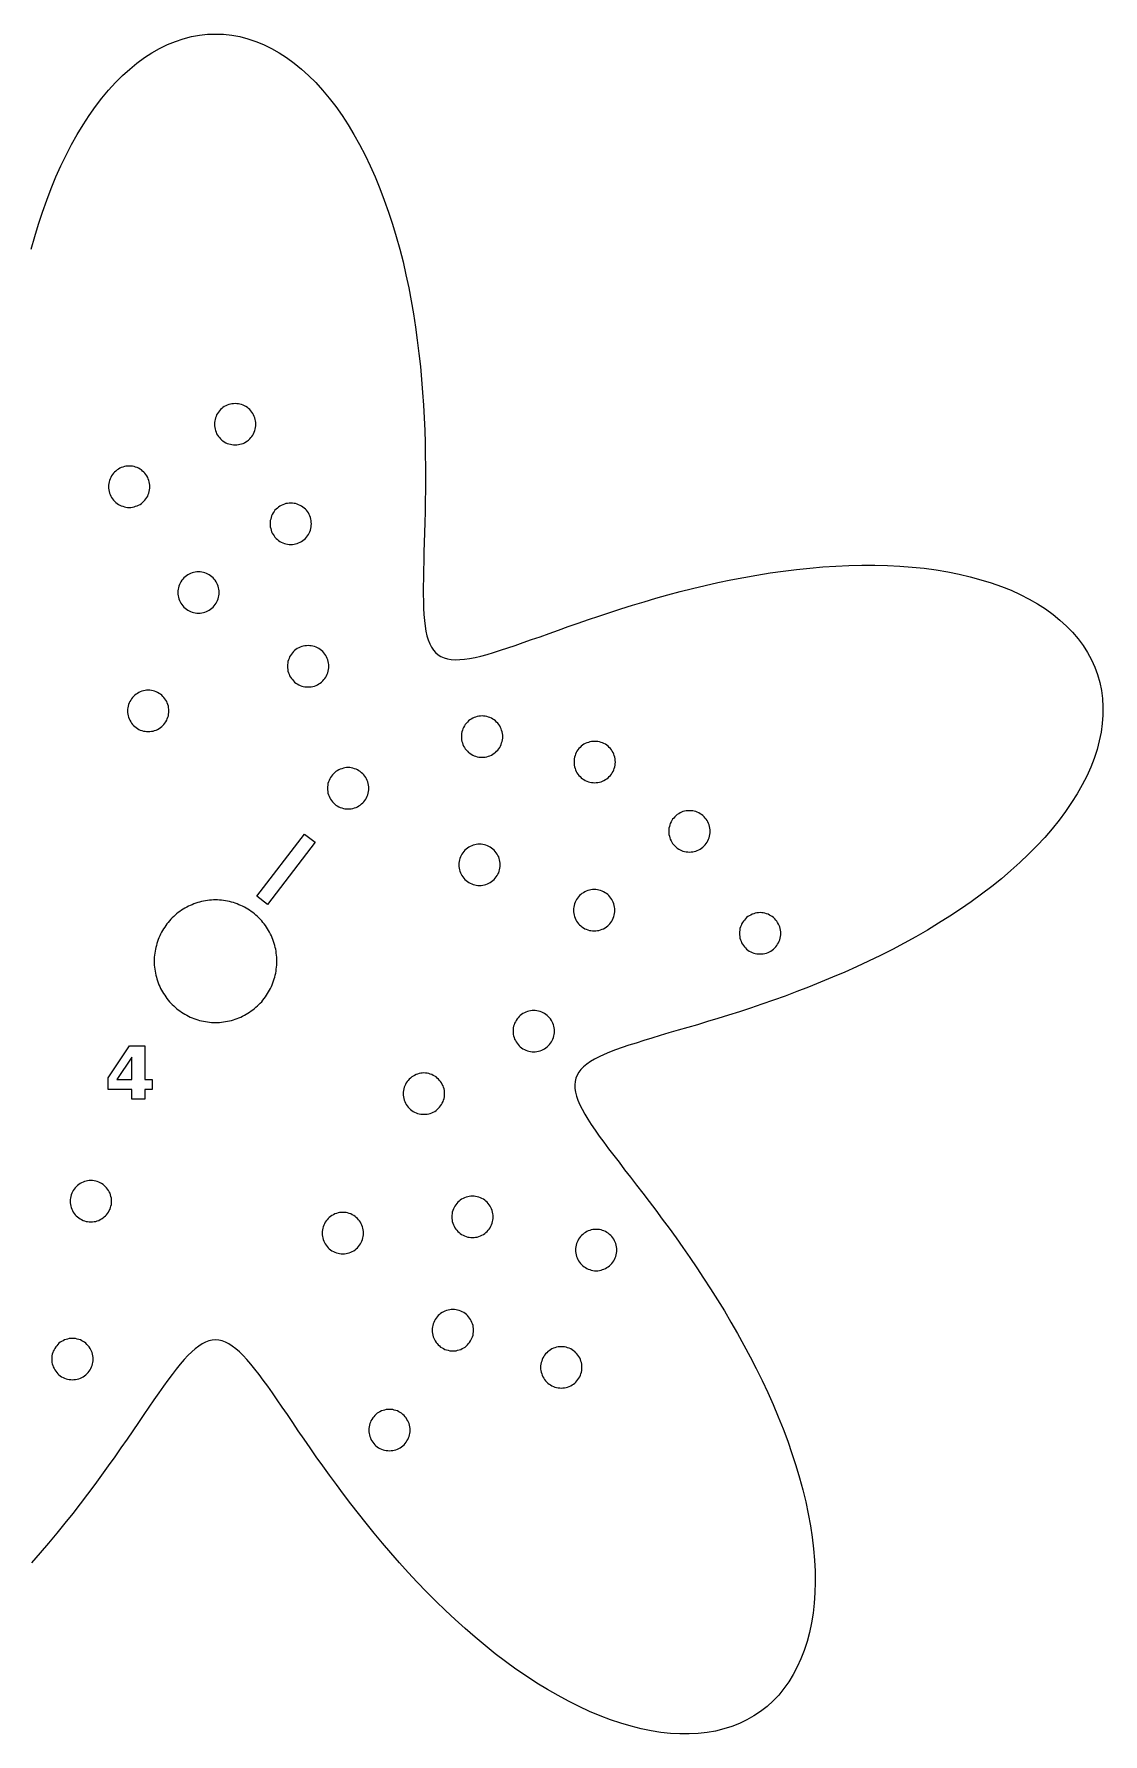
# Model space of a CAD drawing. Header units: millimetres. Extents: x 0 to 479, y 10 to 280.
# Drawn here: x 47.8 to 120.2, y 164.9 to 280 of the extents above; entities that cross this region are included whole.
import ezdxf

# ---------------------------------------------------------------- set-up
doc = ezdxf.new("R2010")
doc.units = ezdxf.units.MM
doc.layers.add('CUT', color=1, linetype='Continuous')
doc.layers.add('ENGRAVE', color=7, linetype='Continuous')

msp = doc.modelspace()

# ---------------------------------------------------------------- linework, layer by layer
at = {"layer": 'CUT'}
msp.add_lwpolyline([(47.62, 265.42), (47.86, 266.28), (48.11, 267.12), (48.38, 267.94), (48.67, 268.75), (48.97, 269.54), (49.29, 270.32), (49.62, 271.07), (49.98, 271.8), (50.34, 272.51), (50.73, 273.2), (51.12, 273.85), (51.53, 274.48), (51.96, 275.09), (52.4, 275.66), (52.85, 276.2), (53.32, 276.71), (53.79, 277.18), (54.28, 277.62), (54.77, 278.03), (55.28, 278.4), (55.79, 278.73), (56.31, 279.02), (56.84, 279.28), (57.38, 279.5), (57.91, 279.68), (58.46, 279.82), (59, 279.92), (59.55, 279.98), (60.1, 280), (60.64, 279.98), (61.19, 279.92), (61.74, 279.82), (62.28, 279.68), (62.82, 279.5), (63.35, 279.28), (63.88, 279.02), (64.4, 278.73), (64.91, 278.4), (65.42, 278.03), (65.91, 277.62), (66.4, 277.18), (66.88, 276.71), (67.34, 276.2), (67.79, 275.66), (68.23, 275.09), (68.66, 274.48), (69.07, 273.85), (69.47, 273.2), (69.85, 272.51), (70.22, 271.8), (70.57, 271.07), (70.9, 270.32), (71.22, 269.54), (71.52, 268.75), (71.81, 267.94), (72.08, 267.12), (72.33, 266.28), (72.57, 265.42), (72.79, 264.56), (72.99, 263.69), (73.18, 262.81), (73.35, 261.93), (73.5, 261.04), (73.64, 260.15), (73.76, 259.26), (73.87, 258.37), (73.97, 257.49), (74.05, 256.6), (74.12, 255.73), (74.18, 254.86), (74.22, 254), (74.26, 253.15), (74.28, 252.31), (74.3, 251.49), (74.31, 250.68), (74.31, 249.89), (74.31, 249.12), (74.3, 248.36), (74.28, 247.63), (74.27, 246.91), (74.25, 246.22), (74.23, 245.55), (74.21, 244.9), (74.19, 244.28), (74.18, 243.69), (74.17, 243.12), (74.16, 242.57), (74.16, 242.06), (74.17, 241.57), (74.18, 241.11), (74.2, 240.68), (74.24, 240.28), (74.28, 239.9), (74.34, 239.56), (74.41, 239.24), (74.5, 238.96), (74.6, 238.7), (74.71, 238.47), (74.85, 238.27), (75, 238.1), (75.17, 237.95), (75.36, 237.83), (75.58, 237.74), (75.81, 237.68), (76.06, 237.64), (76.34, 237.62), (76.64, 237.63), (76.96, 237.66), (77.3, 237.71), (77.67, 237.78), (78.07, 237.87), (78.48, 237.98), (78.92, 238.11), (79.39, 238.26), (79.88, 238.42), (80.39, 238.59), (80.93, 238.78), (81.5, 238.98), (82.08, 239.18), (82.69, 239.4), (83.32, 239.63), (83.97, 239.86), (84.65, 240.1), (85.34, 240.34), (86.06, 240.58), (86.8, 240.82), (87.55, 241.06), (88.32, 241.31), (89.11, 241.54), (89.91, 241.78), (90.73, 242.01), (91.56, 242.23), (92.4, 242.44), (93.26, 242.65), (94.12, 242.84), (95, 243.02), (95.88, 243.2), (96.76, 243.35), (97.65, 243.5), (98.54, 243.62), (99.43, 243.73), (100.33, 243.83), (101.22, 243.91), (102.11, 243.96), (102.99, 244), (103.87, 244.02), (104.73, 244.02), (105.59, 244), (106.44, 243.96), (107.27, 243.89), (108.09, 243.81), (108.9, 243.7), (109.69, 243.57), (110.46, 243.42), (111.2, 243.24), (111.93, 243.04), (112.63, 242.82), (113.31, 242.58), (113.97, 242.32), (114.59, 242.04), (115.19, 241.73), (115.76, 241.4), (116.3, 241.06), (116.81, 240.69), (117.28, 240.31), (117.73, 239.9), (118.13, 239.48), (118.51, 239.04), (118.84, 238.58), (119.14, 238.11), (119.41, 237.62), (119.63, 237.12), (119.82, 236.61), (119.97, 236.08), (120.08, 235.54), (120.16, 234.99), (120.19, 234.43), (120.19, 233.86), (120.14, 233.29), (120.06, 232.71), (119.94, 232.12), (119.79, 231.53), (119.59, 230.94), (119.36, 230.34), (119.09, 229.74), (118.78, 229.14), (118.44, 228.54), (118.07, 227.94), (117.66, 227.35), (117.22, 226.76), (116.75, 226.17), (116.25, 225.59), (115.71, 225.02), (115.15, 224.45), (114.57, 223.89), (113.95, 223.34), (113.32, 222.79), (112.66, 222.26), (111.97, 221.74), (111.27, 221.23), (110.55, 220.73), (109.81, 220.24), (109.06, 219.77), (108.3, 219.3), (107.52, 218.86), (106.73, 218.42), (105.93, 218), (105.13, 217.59), (104.32, 217.2), (103.51, 216.82), (102.7, 216.46), (102.7, 216.46), (101.88, 216.11), (101.07, 215.77), (100.26, 215.45), (99.46, 215.14), (98.66, 214.84), (97.88, 214.56), (97.1, 214.29), (96.33, 214.03), (95.58, 213.78), (94.84, 213.55), (94.12, 213.32), (93.42, 213.11), (92.73, 212.9), (92.07, 212.71), (91.42, 212.52), (90.8, 212.34), (90.21, 212.16), (89.64, 211.99), (89.09, 211.83), (88.57, 211.66), (88.08, 211.51), (87.62, 211.35), (87.19, 211.19), (86.78, 211.04), (86.41, 210.88), (86.07, 210.72), (85.76, 210.56), (85.48, 210.4), (85.24, 210.23), (85.02, 210.05), (84.84, 209.87), (84.69, 209.68), (84.58, 209.48), (84.49, 209.27), (84.44, 209.06), (84.42, 208.83), (84.43, 208.58), (84.46, 208.33), (84.53, 208.06), (84.63, 207.78), (84.76, 207.48), (84.92, 207.17), (85.1, 206.84), (85.31, 206.5), (85.54, 206.13), (85.8, 205.75), (86.08, 205.36), (86.39, 204.94), (86.71, 204.5), (87.06, 204.05), (87.42, 203.58), (87.8, 203.08), (88.19, 202.57), (88.6, 202.04), (89.02, 201.49), (89.46, 200.92), (89.9, 200.34), (90.35, 199.73), (90.81, 199.11), (91.28, 198.47), (91.74, 197.81), (92.21, 197.13), (92.68, 196.44), (93.15, 195.73), (93.62, 195.01), (94.09, 194.27), (94.55, 193.52), (95, 192.76), (95.44, 191.99), (95.88, 191.2), (96.3, 190.41), (96.71, 189.61), (97.11, 188.8), (97.49, 187.99), (97.85, 187.17), (98.2, 186.34), (98.53, 185.52), (98.84, 184.69), (99.13, 183.86), (99.4, 183.04), (99.64, 182.21), (99.86, 181.39), (100.06, 180.58), (100.23, 179.77), (100.38, 178.97), (100.5, 178.18), (100.59, 177.41), (100.66, 176.64), (100.69, 175.89), (100.7, 175.15), (100.68, 174.43), (100.63, 173.73), (100.56, 173.04), (100.45, 172.38), (100.32, 171.74), (100.15, 171.12), (99.96, 170.52), (99.74, 169.95), (99.49, 169.41), (99.22, 168.89), (98.92, 168.4), (98.59, 167.94), (98.23, 167.5), (97.85, 167.1), (97.44, 166.73), (97.01, 166.39), (96.55, 166.09), (96.08, 165.82), (95.58, 165.58), (95.06, 165.37), (94.51, 165.2), (93.95, 165.06), (93.38, 164.96), (92.78, 164.89), (92.17, 164.86), (91.54, 164.86), (90.9, 164.9), (90.25, 164.97), (89.59, 165.07), (88.91, 165.21), (88.23, 165.38), (87.54, 165.59), (86.84, 165.82), (86.14, 166.09), (85.43, 166.39), (84.72, 166.72), (84, 167.08), (83.29, 167.46), (82.57, 167.88), (81.86, 168.31), (81.15, 168.78), (80.44, 169.26), (79.74, 169.77), (79.04, 170.3), (78.35, 170.86), (77.67, 171.42), (76.99, 172.01), (76.33, 172.61), (75.67, 173.23), (75.02, 173.85), (74.39, 174.49), (73.76, 175.14), (73.15, 175.79), (72.55, 176.46), (71.97, 177.12), (71.4, 177.79), (70.84, 178.46), (70.3, 179.13), (69.77, 179.79), (69.26, 180.45), (68.76, 181.11), (68.28, 181.76), (67.81, 182.4), (67.36, 183.03), (66.92, 183.64), (66.5, 184.25), (66.09, 184.83), (65.7, 185.4), (65.32, 185.96), (64.96, 186.49), (64.61, 187), (64.27, 187.5), (63.95, 187.96), (63.63, 188.41), (63.33, 188.82), (63.04, 189.21), (62.76, 189.58), (62.48, 189.91), (62.22, 190.22), (61.96, 190.49), (61.71, 190.74), (61.47, 190.95), (61.23, 191.13), (61, 191.28), (60.77, 191.4), (60.54, 191.48), (60.32, 191.53), (60.1, 191.55), (59.87, 191.53), (59.65, 191.48), (59.42, 191.4), (59.19, 191.28), (58.96, 191.13), (58.72, 190.95), (58.48, 190.74), (58.23, 190.49), (57.97, 190.22), (57.71, 189.91), (57.44, 189.58), (57.15, 189.21), (56.86, 188.82), (56.56, 188.41), (56.25, 187.96), (55.92, 187.5), (55.58, 187), (55.23, 186.49), (54.87, 185.96), (54.49, 185.4), (54.1, 184.83), (53.69, 184.25), (53.27, 183.64), (52.83, 183.03), (52.38, 182.4), (51.91, 181.76), (51.43, 181.11), (50.93, 180.45), (50.42, 179.79), (49.89, 179.13), (49.35, 178.46), (48.79, 177.79), (48.22, 177.12), (47.64, 176.46)], dxfattribs=at)
for points in [[(62.72, 253.03), (62.75, 253.14), (62.78, 253.24), (62.8, 253.35), (62.82, 253.46), (62.82, 253.57), (62.82, 253.68), (62.8, 253.79), (62.78, 253.9), (62.75, 254), (62.72, 254.1), (62.67, 254.2), (62.62, 254.3), (62.55, 254.39), (62.49, 254.48), (62.41, 254.56), (62.33, 254.63), (62.25, 254.7), (62.15, 254.76), (62.06, 254.82), (61.96, 254.86), (61.85, 254.9), (61.75, 254.93), (61.64, 254.95), (61.53, 254.96), (61.42, 254.97), (61.31, 254.96), (61.2, 254.95), (61.1, 254.93), (60.99, 254.9), (60.89, 254.86), (60.79, 254.82), (60.69, 254.76), (60.6, 254.7), (60.51, 254.63), (60.43, 254.56), (60.36, 254.48), (60.29, 254.39), (60.23, 254.3), (60.17, 254.2), (60.13, 254.1), (60.09, 254), (60.06, 253.9), (60.04, 253.79), (60.03, 253.68), (60.02, 253.57), (60.03, 253.46), (60.04, 253.35), (60.06, 253.24), (60.09, 253.14), (60.13, 253.03), (60.17, 252.93), (60.23, 252.84), (60.29, 252.75), (60.36, 252.66), (60.43, 252.58), (60.51, 252.5), (60.6, 252.44), (60.69, 252.37), (60.79, 252.32), (60.89, 252.27), (60.99, 252.24), (61.1, 252.21), (61.2, 252.19), (61.31, 252.17), (61.42, 252.17), (61.53, 252.17), (61.64, 252.19), (61.75, 252.21), (61.85, 252.24), (61.96, 252.27), (62.06, 252.32), (62.15, 252.37), (62.25, 252.44), (62.33, 252.5), (62.41, 252.58), (62.49, 252.66), (62.55, 252.75), (62.62, 252.84), (62.67, 252.93), (62.72, 253.03)], [(55.54, 248.8), (55.58, 248.91), (55.61, 249.01), (55.63, 249.12), (55.65, 249.23), (55.65, 249.34), (55.65, 249.45), (55.63, 249.56), (55.61, 249.67), (55.58, 249.77), (55.54, 249.87), (55.5, 249.97), (55.44, 250.07), (55.38, 250.16), (55.31, 250.25), (55.24, 250.33), (55.16, 250.4), (55.07, 250.47), (54.98, 250.53), (54.88, 250.59), (54.79, 250.63), (54.68, 250.67), (54.58, 250.7), (54.47, 250.72), (54.36, 250.73), (54.25, 250.74), (54.14, 250.73), (54.03, 250.72), (53.92, 250.7), (53.82, 250.67), (53.71, 250.63), (53.61, 250.59), (53.52, 250.53), (53.43, 250.47), (53.34, 250.4), (53.26, 250.33), (53.18, 250.25), (53.12, 250.16), (53.06, 250.07), (53, 249.97), (52.96, 249.87), (52.92, 249.77), (52.89, 249.67), (52.87, 249.56), (52.85, 249.45), (52.85, 249.34), (52.85, 249.23), (52.87, 249.12), (52.89, 249.01), (52.92, 248.91), (52.96, 248.8), (53, 248.7), (53.06, 248.61), (53.12, 248.52), (53.18, 248.43), (53.26, 248.35), (53.34, 248.27), (53.43, 248.21), (53.52, 248.14), (53.61, 248.09), (53.71, 248.04), (53.82, 248.01), (53.92, 247.98), (54.03, 247.96), (54.14, 247.94), (54.25, 247.94), (54.36, 247.94), (54.47, 247.96), (54.58, 247.98), (54.68, 248.01), (54.79, 248.04), (54.88, 248.09), (54.98, 248.14), (55.07, 248.21), (55.16, 248.27), (55.24, 248.35), (55.31, 248.43), (55.38, 248.52), (55.44, 248.61), (55.5, 248.7), (55.54, 248.8)], [(66.48, 246.29), (66.52, 246.39), (66.55, 246.5), (66.57, 246.61), (66.58, 246.72), (66.59, 246.83), (66.58, 246.94), (66.57, 247.05), (66.55, 247.15), (66.52, 247.26), (66.48, 247.36), (66.44, 247.46), (66.38, 247.56), (66.32, 247.65), (66.25, 247.74), (66.18, 247.82), (66.1, 247.89), (66.01, 247.96), (65.92, 248.02), (65.82, 248.07), (65.72, 248.12), (65.62, 248.16), (65.51, 248.19), (65.41, 248.21), (65.3, 248.22), (65.19, 248.23), (65.08, 248.22), (64.97, 248.21), (64.86, 248.19), (64.76, 248.16), (64.65, 248.12), (64.55, 248.07), (64.46, 248.02), (64.36, 247.96), (64.28, 247.89), (64.2, 247.82), (64.12, 247.74), (64.06, 247.65), (63.99, 247.56), (63.94, 247.46), (63.89, 247.36), (63.86, 247.26), (63.83, 247.15), (63.8, 247.05), (63.79, 246.94), (63.79, 246.83), (63.79, 246.72), (63.8, 246.61), (63.83, 246.5), (63.86, 246.39), (63.89, 246.29), (63.94, 246.19), (63.99, 246.1), (64.06, 246), (64.12, 245.92), (64.2, 245.84), (64.28, 245.76), (64.36, 245.69), (64.46, 245.63), (64.55, 245.58), (64.65, 245.53), (64.76, 245.5), (64.86, 245.47), (64.97, 245.44), (65.08, 245.43), (65.19, 245.43), (65.3, 245.43), (65.41, 245.44), (65.51, 245.47), (65.62, 245.5), (65.72, 245.53), (65.82, 245.58), (65.92, 245.63), (66.01, 245.69), (66.1, 245.76), (66.18, 245.84), (66.25, 245.92), (66.32, 246), (66.38, 246.1), (66.44, 246.19), (66.48, 246.29)], [(60.23, 241.64), (60.27, 241.74), (60.3, 241.85), (60.32, 241.95), (60.34, 242.06), (60.34, 242.17), (60.34, 242.28), (60.32, 242.39), (60.3, 242.5), (60.27, 242.61), (60.23, 242.71), (60.19, 242.81), (60.13, 242.9), (60.07, 243), (60.01, 243.08), (59.93, 243.16), (59.85, 243.24), (59.76, 243.31), (59.67, 243.37), (59.58, 243.42), (59.48, 243.47), (59.37, 243.5), (59.27, 243.53), (59.16, 243.56), (59.05, 243.57), (58.94, 243.57), (58.83, 243.57), (58.72, 243.56), (58.61, 243.53), (58.51, 243.5), (58.41, 243.47), (58.31, 243.42), (58.21, 243.37), (58.12, 243.31), (58.03, 243.24), (57.95, 243.16), (57.88, 243.08), (57.81, 243), (57.75, 242.9), (57.69, 242.81), (57.65, 242.71), (57.61, 242.61), (57.58, 242.5), (57.56, 242.39), (57.55, 242.28), (57.54, 242.17), (57.55, 242.06), (57.56, 241.95), (57.58, 241.85), (57.61, 241.74), (57.65, 241.64), (57.69, 241.54), (57.75, 241.44), (57.81, 241.35), (57.88, 241.26), (57.95, 241.18), (58.03, 241.11), (58.12, 241.04), (58.21, 240.98), (58.31, 240.93), (58.41, 240.88), (58.51, 240.84), (58.61, 240.81), (58.72, 240.79), (58.83, 240.78), (58.94, 240.77), (59.05, 240.78), (59.16, 240.79), (59.27, 240.81), (59.37, 240.84), (59.48, 240.88), (59.58, 240.93), (59.67, 240.98), (59.76, 241.04), (59.85, 241.11), (59.93, 241.18), (60.01, 241.26), (60.07, 241.35), (60.13, 241.44), (60.19, 241.54), (60.23, 241.64)], [(67.69, 236.74), (67.72, 236.85), (67.74, 236.96), (67.76, 237.07), (67.76, 237.18), (67.76, 237.29), (67.74, 237.39), (67.72, 237.5), (67.69, 237.61), (67.65, 237.71), (67.61, 237.81), (67.56, 237.91), (67.49, 238), (67.43, 238.08), (67.35, 238.17), (67.27, 238.24), (67.18, 238.31), (67.09, 238.37), (67, 238.42), (66.9, 238.47), (66.79, 238.51), (66.69, 238.54), (66.58, 238.56), (66.47, 238.57), (66.36, 238.58), (66.25, 238.57), (66.14, 238.56), (66.03, 238.54), (65.93, 238.51), (65.83, 238.47), (65.73, 238.42), (65.63, 238.37), (65.54, 238.31), (65.45, 238.24), (65.37, 238.17), (65.3, 238.08), (65.23, 238), (65.17, 237.91), (65.11, 237.81), (65.07, 237.71), (65.03, 237.61), (65, 237.5), (64.98, 237.39), (64.97, 237.29), (64.96, 237.18), (64.97, 237.07), (64.98, 236.96), (65, 236.85), (65.03, 236.74), (65.07, 236.64), (65.11, 236.54), (65.17, 236.44), (65.23, 236.35), (65.3, 236.27), (65.37, 236.19), (65.45, 236.11), (65.54, 236.04), (65.63, 235.98), (65.73, 235.93), (65.83, 235.88), (65.93, 235.84), (66.03, 235.81), (66.14, 235.79), (66.25, 235.78), (66.36, 235.78), (66.47, 235.78), (66.58, 235.79), (66.69, 235.81), (66.79, 235.84), (66.9, 235.88), (67, 235.93), (67.09, 235.98), (67.18, 236.04), (67.27, 236.11), (67.35, 236.19), (67.43, 236.27), (67.49, 236.35), (67.56, 236.44), (67.61, 236.54), (67.65, 236.64), (67.69, 236.74)], [(56.87, 233.72), (56.9, 233.82), (56.92, 233.93), (56.93, 234.04), (56.94, 234.15), (56.93, 234.26), (56.92, 234.37), (56.9, 234.48), (56.87, 234.58), (56.83, 234.69), (56.79, 234.79), (56.73, 234.88), (56.67, 234.97), (56.6, 235.06), (56.53, 235.14), (56.45, 235.22), (56.36, 235.28), (56.27, 235.34), (56.17, 235.4), (56.07, 235.44), (55.97, 235.48), (55.87, 235.51), (55.76, 235.53), (55.65, 235.55), (55.54, 235.55), (55.43, 235.55), (55.32, 235.53), (55.21, 235.51), (55.11, 235.48), (55, 235.44), (54.9, 235.4), (54.81, 235.34), (54.72, 235.28), (54.63, 235.22), (54.55, 235.14), (54.47, 235.06), (54.41, 234.97), (54.35, 234.88), (54.29, 234.79), (54.25, 234.69), (54.21, 234.58), (54.18, 234.48), (54.16, 234.37), (54.14, 234.26), (54.14, 234.15), (54.14, 234.04), (54.16, 233.93), (54.18, 233.82), (54.21, 233.72), (54.25, 233.62), (54.29, 233.52), (54.35, 233.42), (54.41, 233.33), (54.47, 233.24), (54.55, 233.16), (54.63, 233.09), (54.72, 233.02), (54.81, 232.96), (54.9, 232.9), (55, 232.86), (55.11, 232.82), (55.21, 232.79), (55.32, 232.77), (55.43, 232.76), (55.54, 232.75), (55.65, 232.76), (55.76, 232.77), (55.87, 232.79), (55.97, 232.82), (56.07, 232.86), (56.17, 232.9), (56.27, 232.96), (56.36, 233.02), (56.45, 233.09), (56.53, 233.16), (56.6, 233.24), (56.67, 233.33), (56.73, 233.42), (56.79, 233.52), (56.83, 233.62), (56.87, 233.72)], [(79.47, 231.98), (79.5, 232.08), (79.52, 232.19), (79.54, 232.3), (79.54, 232.41), (79.54, 232.52), (79.52, 232.63), (79.5, 232.74), (79.47, 232.84), (79.44, 232.94), (79.39, 233.04), (79.34, 233.14), (79.27, 233.23), (79.21, 233.32), (79.13, 233.4), (79.05, 233.47), (78.96, 233.54), (78.87, 233.6), (78.78, 233.66), (78.68, 233.7), (78.57, 233.74), (78.47, 233.77), (78.36, 233.79), (78.25, 233.8), (78.14, 233.81), (78.03, 233.8), (77.92, 233.79), (77.81, 233.77), (77.71, 233.74), (77.61, 233.7), (77.51, 233.66), (77.41, 233.6), (77.32, 233.54), (77.23, 233.47), (77.15, 233.4), (77.08, 233.32), (77.01, 233.23), (76.95, 233.14), (76.89, 233.04), (76.85, 232.94), (76.81, 232.84), (76.78, 232.74), (76.76, 232.63), (76.75, 232.52), (76.74, 232.41), (76.75, 232.3), (76.76, 232.19), (76.78, 232.08), (76.81, 231.98), (76.85, 231.87), (76.89, 231.77), (76.95, 231.68), (77.01, 231.59), (77.08, 231.5), (77.15, 231.42), (77.23, 231.34), (77.32, 231.28), (77.41, 231.22), (77.51, 231.16), (77.61, 231.12), (77.71, 231.08), (77.81, 231.05), (77.92, 231.03), (78.03, 231.01), (78.14, 231.01), (78.25, 231.01), (78.36, 231.03), (78.47, 231.05), (78.57, 231.08), (78.68, 231.12), (78.78, 231.16), (78.87, 231.22), (78.96, 231.28), (79.05, 231.34), (79.13, 231.42), (79.21, 231.5), (79.27, 231.59), (79.34, 231.68), (79.39, 231.77), (79.44, 231.87), (79.47, 231.98)], [(87.1, 230.26), (87.13, 230.37), (87.15, 230.47), (87.16, 230.58), (87.17, 230.69), (87.16, 230.8), (87.15, 230.91), (87.13, 231.02), (87.1, 231.13), (87.06, 231.23), (87.02, 231.33), (86.96, 231.42), (86.9, 231.52), (86.83, 231.6), (86.76, 231.68), (86.68, 231.76), (86.59, 231.83), (86.5, 231.89), (86.4, 231.94), (86.3, 231.99), (86.2, 232.02), (86.1, 232.05), (85.99, 232.08), (85.88, 232.09), (85.77, 232.09), (85.66, 232.09), (85.55, 232.08), (85.44, 232.05), (85.34, 232.02), (85.23, 231.99), (85.13, 231.94), (85.04, 231.89), (84.95, 231.83), (84.86, 231.76), (84.78, 231.68), (84.7, 231.6), (84.64, 231.52), (84.57, 231.42), (84.52, 231.33), (84.47, 231.23), (84.44, 231.13), (84.41, 231.02), (84.39, 230.91), (84.37, 230.8), (84.37, 230.69), (84.37, 230.58), (84.39, 230.47), (84.41, 230.37), (84.44, 230.26), (84.47, 230.16), (84.52, 230.06), (84.57, 229.96), (84.64, 229.87), (84.7, 229.78), (84.78, 229.7), (84.86, 229.63), (84.95, 229.56), (85.04, 229.5), (85.13, 229.45), (85.23, 229.4), (85.34, 229.36), (85.44, 229.33), (85.55, 229.31), (85.66, 229.3), (85.77, 229.29), (85.88, 229.3), (85.99, 229.31), (86.1, 229.33), (86.2, 229.36), (86.3, 229.4), (86.4, 229.45), (86.5, 229.5), (86.59, 229.56), (86.68, 229.63), (86.76, 229.7), (86.83, 229.78), (86.9, 229.87), (86.96, 229.96), (87.02, 230.06), (87.06, 230.16), (87.1, 230.26)], [(70.4, 228.48), (70.43, 228.58), (70.46, 228.69), (70.47, 228.8), (70.47, 228.91), (70.47, 229.02), (70.46, 229.13), (70.43, 229.24), (70.4, 229.34), (70.37, 229.45), (70.32, 229.55), (70.27, 229.64), (70.21, 229.73), (70.14, 229.82), (70.06, 229.9), (69.98, 229.97), (69.9, 230.04), (69.8, 230.1), (69.71, 230.16), (69.61, 230.2), (69.51, 230.24), (69.4, 230.27), (69.29, 230.29), (69.18, 230.31), (69.07, 230.31), (68.96, 230.31), (68.85, 230.29), (68.75, 230.27), (68.64, 230.24), (68.54, 230.2), (68.44, 230.16), (68.34, 230.1), (68.25, 230.04), (68.16, 229.97), (68.08, 229.9), (68.01, 229.82), (67.94, 229.73), (67.88, 229.64), (67.83, 229.55), (67.78, 229.45), (67.74, 229.34), (67.71, 229.24), (67.69, 229.13), (67.68, 229.02), (67.67, 228.91), (67.68, 228.8), (67.69, 228.69), (67.71, 228.58), (67.74, 228.48), (67.78, 228.37), (67.83, 228.27), (67.88, 228.18), (67.94, 228.09), (68.01, 228), (68.08, 227.92), (68.16, 227.85), (68.25, 227.78), (68.34, 227.72), (68.44, 227.66), (68.54, 227.62), (68.64, 227.58), (68.75, 227.55), (68.85, 227.53), (68.96, 227.51), (69.07, 227.51), (69.18, 227.51), (69.29, 227.53), (69.4, 227.55), (69.51, 227.58), (69.61, 227.62), (69.71, 227.66), (69.8, 227.72), (69.9, 227.78), (69.98, 227.85), (70.06, 227.92), (70.14, 228), (70.21, 228.09), (70.27, 228.18), (70.32, 228.27), (70.37, 228.37), (70.4, 228.48)], [(93.52, 225.56), (93.55, 225.67), (93.57, 225.78), (93.58, 225.89), (93.59, 225.99), (93.58, 226.1), (93.57, 226.21), (93.55, 226.32), (93.52, 226.43), (93.48, 226.53), (93.43, 226.63), (93.38, 226.73), (93.32, 226.82), (93.25, 226.9), (93.18, 226.98), (93.1, 227.06), (93.01, 227.13), (92.92, 227.19), (92.82, 227.24), (92.72, 227.29), (92.62, 227.33), (92.51, 227.36), (92.41, 227.38), (92.3, 227.39), (92.19, 227.39), (92.08, 227.39), (91.97, 227.38), (91.86, 227.36), (91.75, 227.33), (91.65, 227.29), (91.55, 227.24), (91.46, 227.19), (91.36, 227.13), (91.28, 227.06), (91.2, 226.98), (91.12, 226.9), (91.05, 226.82), (90.99, 226.73), (90.94, 226.63), (90.89, 226.53), (90.86, 226.43), (90.83, 226.32), (90.8, 226.21), (90.79, 226.1), (90.79, 225.99), (90.79, 225.89), (90.8, 225.78), (90.83, 225.67), (90.86, 225.56), (90.89, 225.46), (90.94, 225.36), (90.99, 225.26), (91.05, 225.17), (91.12, 225.09), (91.2, 225.01), (91.28, 224.93), (91.36, 224.86), (91.46, 224.8), (91.55, 224.75), (91.65, 224.7), (91.75, 224.66), (91.86, 224.63), (91.97, 224.61), (92.08, 224.6), (92.19, 224.59), (92.3, 224.6), (92.41, 224.61), (92.51, 224.63), (92.62, 224.66), (92.72, 224.7), (92.82, 224.75), (92.92, 224.8), (93.01, 224.86), (93.1, 224.93), (93.18, 225.01), (93.25, 225.09), (93.32, 225.17), (93.38, 225.26), (93.43, 225.36), (93.48, 225.46), (93.52, 225.56)], [(79.3, 223.3), (79.33, 223.4), (79.35, 223.51), (79.37, 223.62), (79.37, 223.73), (79.37, 223.84), (79.35, 223.95), (79.33, 224.06), (79.3, 224.16), (79.27, 224.26), (79.22, 224.36), (79.17, 224.46), (79.1, 224.55), (79.04, 224.64), (78.96, 224.72), (78.88, 224.79), (78.79, 224.86), (78.7, 224.92), (78.61, 224.98), (78.51, 225.02), (78.4, 225.06), (78.3, 225.09), (78.19, 225.11), (78.08, 225.12), (77.97, 225.13), (77.86, 225.12), (77.75, 225.11), (77.65, 225.09), (77.54, 225.06), (77.44, 225.02), (77.34, 224.98), (77.24, 224.92), (77.15, 224.86), (77.06, 224.79), (76.98, 224.72), (76.91, 224.64), (76.84, 224.55), (76.78, 224.46), (76.72, 224.36), (76.68, 224.26), (76.64, 224.16), (76.61, 224.06), (76.59, 223.95), (76.58, 223.84), (76.57, 223.73), (76.58, 223.62), (76.59, 223.51), (76.61, 223.4), (76.64, 223.3), (76.68, 223.19), (76.72, 223.09), (76.78, 223), (76.84, 222.91), (76.91, 222.82), (76.98, 222.74), (77.06, 222.66), (77.15, 222.6), (77.24, 222.53), (77.34, 222.48), (77.44, 222.43), (77.54, 222.4), (77.65, 222.37), (77.75, 222.35), (77.86, 222.33), (77.97, 222.33), (78.08, 222.33), (78.19, 222.35), (78.3, 222.37), (78.4, 222.4), (78.51, 222.43), (78.61, 222.48), (78.7, 222.53), (78.79, 222.6), (78.88, 222.66), (78.96, 222.74), (79.04, 222.82), (79.1, 222.91), (79.17, 223), (79.22, 223.09), (79.27, 223.19), (79.3, 223.3)], [(64.24, 217.47), (64.23, 217.61), (64.21, 217.74), (64.19, 217.88), (64.17, 218.01), (64.14, 218.14), (64.1, 218.27), (64.07, 218.4), (64.03, 218.53), (63.98, 218.66), (63.93, 218.79), (63.88, 218.91), (63.82, 219.04), (63.76, 219.16), (63.69, 219.28), (63.62, 219.39), (63.55, 219.51), (63.47, 219.62), (63.39, 219.73), (63.3, 219.83), (63.22, 219.94), (63.12, 220.04), (63.03, 220.13), (62.93, 220.23), (62.83, 220.32), (62.73, 220.41), (62.62, 220.49), (62.51, 220.57), (62.4, 220.65), (62.29, 220.72), (62.17, 220.79), (62.05, 220.86), (61.93, 220.92), (61.81, 220.98), (61.68, 221.03), (61.56, 221.08), (61.43, 221.13), (61.3, 221.17), (61.17, 221.21), (61.04, 221.24), (60.91, 221.27), (60.77, 221.29), (60.64, 221.31), (60.5, 221.33), (60.37, 221.34), (60.23, 221.35), (60.1, 221.35), (59.96, 221.35), (59.82, 221.34), (59.69, 221.33), (59.55, 221.31), (59.42, 221.29), (59.29, 221.27), (59.15, 221.24), (59.02, 221.21), (58.89, 221.17), (58.76, 221.13), (58.63, 221.08), (58.51, 221.03), (58.38, 220.98), (58.26, 220.92), (58.14, 220.86), (58.02, 220.79), (57.9, 220.72), (57.79, 220.65), (57.68, 220.57), (57.57, 220.49), (57.46, 220.41), (57.36, 220.32), (57.26, 220.23), (57.16, 220.13), (57.07, 220.04), (56.98, 219.94), (56.89, 219.83), (56.8, 219.73), (56.72, 219.62), (56.65, 219.51), (56.57, 219.39), (56.5, 219.28), (56.44, 219.16), (56.37, 219.04), (56.32, 218.91), (56.26, 218.79), (56.21, 218.66), (56.17, 218.53), (56.12, 218.4), (56.09, 218.27), (56.05, 218.14), (56.03, 218.01), (56, 217.88), (55.98, 217.74), (55.97, 217.61), (55.95, 217.47), (55.95, 217.34), (55.95, 217.2), (55.95, 217.06), (55.95, 216.93), (55.97, 216.79), (55.98, 216.66), (56, 216.52), (56.03, 216.39), (56.05, 216.26), (56.09, 216.13), (56.12, 216), (56.17, 215.87), (56.21, 215.74), (56.26, 215.61), (56.32, 215.49), (56.37, 215.36), (56.44, 215.24), (56.5, 215.13), (56.57, 215.01), (56.65, 214.89), (56.72, 214.78), (56.8, 214.67), (56.89, 214.57), (56.98, 214.46), (57.07, 214.36), (57.16, 214.27), (57.26, 214.17), (57.36, 214.08), (57.46, 213.99), (57.57, 213.91), (57.68, 213.83), (57.79, 213.75), (57.9, 213.68), (58.02, 213.61), (58.14, 213.54), (58.26, 213.48), (58.38, 213.42), (58.51, 213.37), (58.63, 213.32), (58.76, 213.27), (58.89, 213.23), (59.02, 213.19), (59.15, 213.16), (59.29, 213.13), (59.42, 213.11), (59.55, 213.09), (59.69, 213.07), (59.82, 213.06), (59.96, 213.05), (60.1, 213.05), (60.23, 213.05), (60.37, 213.06), (60.5, 213.07), (60.64, 213.09), (60.77, 213.11), (60.91, 213.13), (61.04, 213.16), (61.17, 213.19), (61.3, 213.23), (61.43, 213.27), (61.56, 213.32), (61.68, 213.37), (61.81, 213.42), (61.93, 213.48), (62.05, 213.54), (62.17, 213.61), (62.29, 213.68), (62.4, 213.75), (62.51, 213.83), (62.62, 213.91), (62.73, 213.99), (62.83, 214.08), (62.93, 214.17), (63.03, 214.27), (63.12, 214.36), (63.22, 214.46), (63.3, 214.57), (63.39, 214.67), (63.47, 214.78), (63.55, 214.89), (63.62, 215.01), (63.69, 215.13), (63.76, 215.24), (63.82, 215.36), (63.88, 215.49), (63.93, 215.61), (63.98, 215.74), (64.03, 215.87), (64.07, 216), (64.1, 216.13), (64.14, 216.26), (64.17, 216.39), (64.19, 216.52), (64.21, 216.66), (64.23, 216.79), (64.24, 216.93), (64.24, 217.06), (64.25, 217.2), (64.24, 217.34), (64.24, 217.47)], [(87.07, 220.22), (87.1, 220.32), (87.12, 220.43), (87.13, 220.54), (87.14, 220.65), (87.13, 220.76), (87.12, 220.87), (87.1, 220.98), (87.07, 221.08), (87.03, 221.19), (86.98, 221.29), (86.93, 221.38), (86.87, 221.47), (86.8, 221.56), (86.73, 221.64), (86.65, 221.71), (86.56, 221.78), (86.47, 221.84), (86.37, 221.9), (86.27, 221.94), (86.17, 221.98), (86.06, 222.01), (85.96, 222.03), (85.85, 222.05), (85.74, 222.05), (85.63, 222.05), (85.52, 222.03), (85.41, 222.01), (85.3, 221.98), (85.2, 221.94), (85.1, 221.9), (85.01, 221.84), (84.91, 221.78), (84.83, 221.71), (84.75, 221.64), (84.67, 221.56), (84.6, 221.47), (84.54, 221.38), (84.49, 221.29), (84.44, 221.19), (84.41, 221.08), (84.38, 220.98), (84.35, 220.87), (84.34, 220.76), (84.34, 220.65), (84.34, 220.54), (84.35, 220.43), (84.38, 220.32), (84.41, 220.22), (84.44, 220.11), (84.49, 220.01), (84.54, 219.92), (84.6, 219.83), (84.67, 219.74), (84.75, 219.66), (84.83, 219.59), (84.91, 219.52), (85.01, 219.46), (85.1, 219.4), (85.2, 219.36), (85.3, 219.32), (85.41, 219.29), (85.52, 219.27), (85.63, 219.25), (85.74, 219.25), (85.85, 219.25), (85.96, 219.27), (86.06, 219.29), (86.17, 219.32), (86.27, 219.36), (86.37, 219.4), (86.47, 219.46), (86.56, 219.52), (86.65, 219.59), (86.73, 219.66), (86.8, 219.74), (86.87, 219.83), (86.93, 219.92), (86.98, 220.01), (87.03, 220.11), (87.07, 220.22)], [(98.26, 218.55), (98.3, 218.65), (98.33, 218.76), (98.35, 218.87), (98.37, 218.98), (98.37, 219.09), (98.37, 219.2), (98.35, 219.3), (98.33, 219.41), (98.3, 219.52), (98.26, 219.62), (98.22, 219.72), (98.16, 219.82), (98.1, 219.91), (98.04, 219.99), (97.96, 220.08), (97.88, 220.15), (97.79, 220.22), (97.7, 220.28), (97.61, 220.33), (97.51, 220.38), (97.4, 220.42), (97.3, 220.45), (97.19, 220.47), (97.08, 220.48), (96.97, 220.49), (96.86, 220.48), (96.75, 220.47), (96.64, 220.45), (96.54, 220.42), (96.44, 220.38), (96.34, 220.33), (96.24, 220.28), (96.15, 220.22), (96.06, 220.15), (95.98, 220.08), (95.91, 219.99), (95.84, 219.91), (95.78, 219.82), (95.72, 219.72), (95.68, 219.62), (95.64, 219.52), (95.61, 219.41), (95.59, 219.3), (95.58, 219.2), (95.57, 219.09), (95.58, 218.98), (95.59, 218.87), (95.61, 218.76), (95.64, 218.65), (95.68, 218.55), (95.72, 218.45), (95.78, 218.35), (95.84, 218.26), (95.91, 218.18), (95.98, 218.1), (96.06, 218.02), (96.15, 217.95), (96.24, 217.89), (96.34, 217.84), (96.44, 217.79), (96.54, 217.75), (96.64, 217.72), (96.75, 217.7), (96.86, 217.69), (96.97, 217.69), (97.08, 217.69), (97.19, 217.7), (97.3, 217.72), (97.4, 217.75), (97.51, 217.79), (97.61, 217.84), (97.7, 217.89), (97.79, 217.95), (97.88, 218.02), (97.96, 218.1), (98.04, 218.18), (98.1, 218.26), (98.16, 218.35), (98.22, 218.45), (98.26, 218.55)], [(82.94, 211.93), (82.97, 212.03), (83, 212.14), (83.03, 212.24), (83.04, 212.35), (83.04, 212.46), (83.04, 212.57), (83.03, 212.68), (83, 212.79), (82.97, 212.9), (82.94, 213), (82.89, 213.1), (82.84, 213.19), (82.78, 213.29), (82.71, 213.37), (82.63, 213.45), (82.55, 213.53), (82.47, 213.6), (82.37, 213.66), (82.28, 213.71), (82.18, 213.76), (82.08, 213.79), (81.97, 213.82), (81.86, 213.85), (81.75, 213.86), (81.64, 213.86), (81.53, 213.86), (81.42, 213.85), (81.32, 213.82), (81.21, 213.79), (81.11, 213.76), (81.01, 213.71), (80.91, 213.66), (80.82, 213.6), (80.73, 213.53), (80.65, 213.45), (80.58, 213.37), (80.51, 213.29), (80.45, 213.19), (80.4, 213.1), (80.35, 213), (80.31, 212.9), (80.28, 212.79), (80.26, 212.68), (80.25, 212.57), (80.24, 212.46), (80.25, 212.35), (80.26, 212.24), (80.28, 212.14), (80.31, 212.03), (80.35, 211.93), (80.4, 211.83), (80.45, 211.73), (80.51, 211.64), (80.58, 211.55), (80.65, 211.47), (80.73, 211.4), (80.82, 211.33), (80.91, 211.27), (81.01, 211.22), (81.11, 211.17), (81.21, 211.13), (81.32, 211.1), (81.42, 211.08), (81.53, 211.07), (81.64, 211.06), (81.75, 211.07), (81.86, 211.08), (81.97, 211.1), (82.08, 211.13), (82.18, 211.17), (82.28, 211.22), (82.37, 211.27), (82.47, 211.33), (82.55, 211.4), (82.63, 211.47), (82.71, 211.55), (82.78, 211.64), (82.84, 211.73), (82.89, 211.83), (82.94, 211.93)], [(75.54, 207.79), (75.57, 207.9), (75.59, 208.01), (75.6, 208.12), (75.6, 208.23), (75.6, 208.34), (75.59, 208.44), (75.57, 208.55), (75.54, 208.66), (75.5, 208.76), (75.45, 208.86), (75.4, 208.96), (75.34, 209.05), (75.27, 209.13), (75.19, 209.22), (75.11, 209.29), (75.03, 209.36), (74.94, 209.42), (74.84, 209.47), (74.74, 209.52), (74.64, 209.56), (74.53, 209.59), (74.42, 209.61), (74.31, 209.62), (74.2, 209.63), (74.09, 209.62), (73.99, 209.61), (73.88, 209.59), (73.77, 209.56), (73.67, 209.52), (73.57, 209.47), (73.47, 209.42), (73.38, 209.36), (73.29, 209.29), (73.21, 209.22), (73.14, 209.13), (73.07, 209.05), (73.01, 208.96), (72.96, 208.86), (72.91, 208.76), (72.87, 208.66), (72.84, 208.55), (72.82, 208.44), (72.81, 208.34), (72.8, 208.23), (72.81, 208.12), (72.82, 208.01), (72.84, 207.9), (72.87, 207.79), (72.91, 207.69), (72.96, 207.59), (73.01, 207.49), (73.07, 207.4), (73.14, 207.32), (73.21, 207.24), (73.29, 207.16), (73.38, 207.09), (73.47, 207.03), (73.57, 206.98), (73.67, 206.93), (73.77, 206.89), (73.88, 206.86), (73.99, 206.84), (74.09, 206.83), (74.2, 206.83), (74.31, 206.83), (74.42, 206.84), (74.53, 206.86), (74.64, 206.89), (74.74, 206.93), (74.84, 206.98), (74.94, 207.03), (75.03, 207.09), (75.11, 207.16), (75.19, 207.24), (75.27, 207.32), (75.34, 207.4), (75.4, 207.49), (75.45, 207.59), (75.5, 207.69), (75.54, 207.79)], [(52.98, 200.51), (53.01, 200.62), (53.04, 200.72), (53.05, 200.83), (53.05, 200.94), (53.05, 201.05), (53.04, 201.16), (53.01, 201.27), (52.98, 201.38), (52.95, 201.48), (52.9, 201.58), (52.85, 201.67), (52.79, 201.77), (52.72, 201.85), (52.64, 201.93), (52.56, 202.01), (52.48, 202.08), (52.38, 202.14), (52.29, 202.19), (52.19, 202.24), (52.09, 202.27), (51.98, 202.3), (51.87, 202.33), (51.76, 202.34), (51.65, 202.34), (51.54, 202.34), (51.43, 202.33), (51.33, 202.3), (51.22, 202.27), (51.12, 202.24), (51.02, 202.19), (50.92, 202.14), (50.83, 202.08), (50.74, 202.01), (50.66, 201.93), (50.59, 201.85), (50.52, 201.77), (50.46, 201.67), (50.41, 201.58), (50.36, 201.48), (50.32, 201.38), (50.29, 201.27), (50.27, 201.16), (50.26, 201.05), (50.25, 200.94), (50.26, 200.83), (50.27, 200.72), (50.29, 200.62), (50.32, 200.51), (50.36, 200.41), (50.41, 200.31), (50.46, 200.21), (50.52, 200.12), (50.59, 200.03), (50.66, 199.95), (50.74, 199.88), (50.83, 199.81), (50.92, 199.75), (51.02, 199.7), (51.12, 199.65), (51.22, 199.61), (51.33, 199.58), (51.43, 199.56), (51.54, 199.55), (51.65, 199.54), (51.76, 199.55), (51.87, 199.56), (51.98, 199.58), (52.09, 199.61), (52.19, 199.65), (52.29, 199.7), (52.38, 199.75), (52.48, 199.81), (52.56, 199.88), (52.64, 199.95), (52.72, 200.03), (52.79, 200.12), (52.85, 200.21), (52.9, 200.31), (52.95, 200.41), (52.98, 200.51)], [(78.83, 199.45), (78.86, 199.56), (78.88, 199.67), (78.89, 199.78), (78.9, 199.89), (78.89, 200), (78.88, 200.1), (78.86, 200.21), (78.83, 200.32), (78.79, 200.42), (78.74, 200.52), (78.69, 200.62), (78.63, 200.71), (78.56, 200.79), (78.49, 200.88), (78.4, 200.95), (78.32, 201.02), (78.23, 201.08), (78.13, 201.13), (78.03, 201.18), (77.93, 201.22), (77.82, 201.25), (77.71, 201.27), (77.6, 201.28), (77.5, 201.29), (77.39, 201.28), (77.28, 201.27), (77.17, 201.25), (77.06, 201.22), (76.96, 201.18), (76.86, 201.13), (76.76, 201.08), (76.67, 201.02), (76.59, 200.95), (76.51, 200.88), (76.43, 200.79), (76.36, 200.71), (76.3, 200.62), (76.25, 200.52), (76.2, 200.42), (76.16, 200.32), (76.13, 200.21), (76.11, 200.1), (76.1, 200), (76.1, 199.89), (76.1, 199.78), (76.11, 199.67), (76.13, 199.56), (76.16, 199.45), (76.2, 199.35), (76.25, 199.25), (76.3, 199.15), (76.36, 199.06), (76.43, 198.98), (76.51, 198.9), (76.59, 198.82), (76.67, 198.75), (76.76, 198.69), (76.86, 198.64), (76.96, 198.59), (77.06, 198.55), (77.17, 198.52), (77.28, 198.5), (77.39, 198.49), (77.5, 198.49), (77.6, 198.49), (77.71, 198.5), (77.82, 198.52), (77.93, 198.55), (78.03, 198.59), (78.13, 198.64), (78.23, 198.69), (78.32, 198.75), (78.4, 198.82), (78.49, 198.9), (78.56, 198.98), (78.63, 199.06), (78.69, 199.15), (78.74, 199.25), (78.79, 199.35), (78.83, 199.45)], [(70.05, 198.35), (70.08, 198.46), (70.1, 198.56), (70.11, 198.67), (70.11, 198.78), (70.11, 198.89), (70.1, 199), (70.08, 199.11), (70.05, 199.22), (70.01, 199.32), (69.96, 199.42), (69.91, 199.52), (69.85, 199.61), (69.78, 199.69), (69.7, 199.77), (69.62, 199.85), (69.54, 199.92), (69.45, 199.98), (69.35, 200.03), (69.25, 200.08), (69.15, 200.12), (69.04, 200.15), (68.93, 200.17), (68.82, 200.18), (68.71, 200.18), (68.6, 200.18), (68.49, 200.17), (68.39, 200.15), (68.28, 200.12), (68.18, 200.08), (68.08, 200.03), (67.98, 199.98), (67.89, 199.92), (67.8, 199.85), (67.72, 199.77), (67.65, 199.69), (67.58, 199.61), (67.52, 199.52), (67.47, 199.42), (67.42, 199.32), (67.38, 199.22), (67.35, 199.11), (67.33, 199), (67.32, 198.89), (67.31, 198.78), (67.32, 198.67), (67.33, 198.56), (67.35, 198.46), (67.38, 198.35), (67.42, 198.25), (67.47, 198.15), (67.52, 198.05), (67.58, 197.96), (67.65, 197.87), (67.72, 197.79), (67.8, 197.72), (67.89, 197.65), (67.98, 197.59), (68.08, 197.54), (68.18, 197.49), (68.28, 197.45), (68.39, 197.42), (68.49, 197.4), (68.6, 197.39), (68.71, 197.38), (68.82, 197.39), (68.93, 197.4), (69.04, 197.42), (69.15, 197.45), (69.25, 197.49), (69.35, 197.54), (69.45, 197.59), (69.54, 197.65), (69.62, 197.72), (69.7, 197.79), (69.78, 197.87), (69.85, 197.96), (69.91, 198.05), (69.96, 198.15), (70.01, 198.25), (70.05, 198.35)], [(87.2, 197.21), (87.23, 197.31), (87.25, 197.42), (87.26, 197.53), (87.27, 197.64), (87.26, 197.75), (87.25, 197.86), (87.23, 197.97), (87.2, 198.07), (87.16, 198.17), (87.12, 198.27), (87.06, 198.37), (87, 198.46), (86.93, 198.55), (86.86, 198.63), (86.78, 198.7), (86.69, 198.77), (86.6, 198.83), (86.5, 198.89), (86.4, 198.93), (86.3, 198.97), (86.2, 199), (86.09, 199.02), (85.98, 199.03), (85.87, 199.04), (85.76, 199.03), (85.65, 199.02), (85.54, 199), (85.44, 198.97), (85.33, 198.93), (85.23, 198.89), (85.14, 198.83), (85.05, 198.77), (84.96, 198.7), (84.88, 198.63), (84.8, 198.55), (84.74, 198.46), (84.68, 198.37), (84.62, 198.27), (84.58, 198.17), (84.54, 198.07), (84.51, 197.97), (84.49, 197.86), (84.47, 197.75), (84.47, 197.64), (84.47, 197.53), (84.49, 197.42), (84.51, 197.31), (84.54, 197.21), (84.58, 197.1), (84.62, 197), (84.68, 196.91), (84.74, 196.82), (84.8, 196.73), (84.88, 196.65), (84.96, 196.57), (85.05, 196.51), (85.14, 196.45), (85.23, 196.39), (85.33, 196.35), (85.44, 196.31), (85.54, 196.28), (85.65, 196.26), (85.76, 196.24), (85.87, 196.24), (85.98, 196.24), (86.09, 196.26), (86.2, 196.28), (86.3, 196.31), (86.4, 196.35), (86.5, 196.39), (86.6, 196.45), (86.69, 196.51), (86.78, 196.57), (86.86, 196.65), (86.93, 196.73), (87, 196.82), (87.06, 196.91), (87.12, 197), (87.16, 197.1), (87.2, 197.21)], [(77.5, 191.77), (77.53, 191.88), (77.55, 191.99), (77.56, 192.1), (77.57, 192.21), (77.56, 192.32), (77.55, 192.43), (77.53, 192.53), (77.5, 192.64), (77.46, 192.74), (77.41, 192.84), (77.36, 192.94), (77.3, 193.03), (77.23, 193.12), (77.16, 193.2), (77.08, 193.27), (76.99, 193.34), (76.9, 193.4), (76.8, 193.45), (76.7, 193.5), (76.6, 193.54), (76.49, 193.57), (76.39, 193.59), (76.28, 193.6), (76.17, 193.61), (76.06, 193.6), (75.95, 193.59), (75.84, 193.57), (75.73, 193.54), (75.63, 193.5), (75.53, 193.45), (75.44, 193.4), (75.34, 193.34), (75.26, 193.27), (75.18, 193.2), (75.1, 193.12), (75.03, 193.03), (74.97, 192.94), (74.92, 192.84), (74.87, 192.74), (74.84, 192.64), (74.81, 192.53), (74.78, 192.43), (74.77, 192.32), (74.77, 192.21), (74.77, 192.1), (74.78, 191.99), (74.81, 191.88), (74.84, 191.77), (74.87, 191.67), (74.92, 191.57), (74.97, 191.48), (75.03, 191.38), (75.1, 191.3), (75.18, 191.22), (75.26, 191.14), (75.34, 191.07), (75.44, 191.01), (75.53, 190.96), (75.63, 190.91), (75.73, 190.88), (75.84, 190.85), (75.95, 190.82), (76.06, 190.81), (76.17, 190.81), (76.28, 190.81), (76.39, 190.82), (76.49, 190.85), (76.6, 190.88), (76.7, 190.91), (76.8, 190.96), (76.9, 191.01), (76.99, 191.07), (77.08, 191.14), (77.16, 191.22), (77.23, 191.3), (77.3, 191.38), (77.36, 191.48), (77.41, 191.57), (77.46, 191.67), (77.5, 191.77)], [(51.74, 189.82), (51.77, 189.93), (51.79, 190.03), (51.8, 190.14), (51.8, 190.25), (51.8, 190.36), (51.79, 190.47), (51.77, 190.58), (51.74, 190.69), (51.7, 190.79), (51.65, 190.89), (51.6, 190.98), (51.54, 191.08), (51.47, 191.16), (51.39, 191.24), (51.31, 191.32), (51.23, 191.39), (51.14, 191.45), (51.04, 191.5), (50.94, 191.55), (50.84, 191.58), (50.73, 191.61), (50.62, 191.64), (50.51, 191.65), (50.4, 191.65), (50.29, 191.65), (50.18, 191.64), (50.08, 191.61), (49.97, 191.58), (49.87, 191.55), (49.77, 191.5), (49.67, 191.45), (49.58, 191.39), (49.49, 191.32), (49.41, 191.24), (49.34, 191.16), (49.27, 191.08), (49.21, 190.98), (49.16, 190.89), (49.11, 190.79), (49.07, 190.69), (49.04, 190.58), (49.02, 190.47), (49.01, 190.36), (49, 190.25), (49.01, 190.14), (49.02, 190.03), (49.04, 189.93), (49.07, 189.82), (49.11, 189.72), (49.16, 189.62), (49.21, 189.52), (49.27, 189.43), (49.34, 189.34), (49.41, 189.26), (49.49, 189.19), (49.58, 189.12), (49.67, 189.06), (49.77, 189.01), (49.87, 188.96), (49.97, 188.92), (50.08, 188.89), (50.18, 188.87), (50.29, 188.86), (50.4, 188.85), (50.51, 188.86), (50.62, 188.87), (50.73, 188.89), (50.84, 188.92), (50.94, 188.96), (51.04, 189.01), (51.14, 189.06), (51.23, 189.12), (51.31, 189.19), (51.39, 189.26), (51.47, 189.34), (51.54, 189.43), (51.6, 189.52), (51.65, 189.62), (51.7, 189.72), (51.74, 189.82)], [(84.84, 189.26), (84.87, 189.37), (84.89, 189.47), (84.91, 189.58), (84.91, 189.69), (84.91, 189.8), (84.89, 189.91), (84.87, 190.02), (84.84, 190.12), (84.8, 190.23), (84.76, 190.33), (84.7, 190.42), (84.64, 190.52), (84.57, 190.6), (84.5, 190.68), (84.42, 190.76), (84.33, 190.82), (84.24, 190.89), (84.15, 190.94), (84.05, 190.99), (83.94, 191.02), (83.84, 191.05), (83.73, 191.08), (83.62, 191.09), (83.51, 191.09), (83.4, 191.09), (83.29, 191.08), (83.18, 191.05), (83.08, 191.02), (82.97, 190.99), (82.87, 190.94), (82.78, 190.89), (82.69, 190.82), (82.6, 190.76), (82.52, 190.68), (82.45, 190.6), (82.38, 190.52), (82.32, 190.42), (82.26, 190.33), (82.22, 190.23), (82.18, 190.12), (82.15, 190.02), (82.13, 189.91), (82.11, 189.8), (82.11, 189.69), (82.11, 189.58), (82.13, 189.47), (82.15, 189.37), (82.18, 189.26), (82.22, 189.16), (82.26, 189.06), (82.32, 188.96), (82.38, 188.87), (82.45, 188.78), (82.52, 188.7), (82.6, 188.63), (82.69, 188.56), (82.78, 188.5), (82.87, 188.44), (82.97, 188.4), (83.08, 188.36), (83.18, 188.33), (83.29, 188.31), (83.4, 188.3), (83.51, 188.29), (83.62, 188.3), (83.73, 188.31), (83.84, 188.33), (83.94, 188.36), (84.05, 188.4), (84.15, 188.44), (84.24, 188.5), (84.33, 188.56), (84.42, 188.63), (84.5, 188.7), (84.57, 188.78), (84.64, 188.87), (84.7, 188.96), (84.76, 189.06), (84.8, 189.16), (84.84, 189.26)], [(73.2, 185.01), (73.23, 185.12), (73.25, 185.22), (73.27, 185.33), (73.27, 185.44), (73.27, 185.55), (73.25, 185.66), (73.23, 185.77), (73.2, 185.88), (73.16, 185.98), (73.12, 186.08), (73.06, 186.17), (73, 186.27), (72.93, 186.35), (72.86, 186.43), (72.78, 186.51), (72.69, 186.58), (72.6, 186.64), (72.51, 186.69), (72.41, 186.74), (72.3, 186.77), (72.2, 186.8), (72.09, 186.83), (71.98, 186.84), (71.87, 186.84), (71.76, 186.84), (71.65, 186.83), (71.54, 186.8), (71.44, 186.77), (71.33, 186.74), (71.23, 186.69), (71.14, 186.64), (71.05, 186.58), (70.96, 186.51), (70.88, 186.43), (70.81, 186.35), (70.74, 186.27), (70.68, 186.17), (70.62, 186.08), (70.58, 185.98), (70.54, 185.88), (70.51, 185.77), (70.49, 185.66), (70.47, 185.55), (70.47, 185.44), (70.47, 185.33), (70.49, 185.22), (70.51, 185.12), (70.54, 185.01), (70.58, 184.91), (70.62, 184.81), (70.68, 184.71), (70.74, 184.62), (70.81, 184.53), (70.88, 184.45), (70.96, 184.38), (71.05, 184.31), (71.14, 184.25), (71.23, 184.2), (71.33, 184.15), (71.44, 184.11), (71.54, 184.08), (71.65, 184.06), (71.76, 184.05), (71.87, 184.04), (71.98, 184.05), (72.09, 184.06), (72.2, 184.08), (72.3, 184.11), (72.41, 184.15), (72.51, 184.2), (72.6, 184.25), (72.69, 184.31), (72.78, 184.38), (72.86, 184.45), (72.93, 184.53), (73, 184.62), (73.06, 184.71), (73.12, 184.81), (73.16, 184.91), (73.2, 185.01)]]:
    msp.add_lwpolyline(points, close=True, dxfattribs=at)
at = {"layer": 'ENGRAVE'}
for points in [[(66.84, 225.26), (63.62, 221.05), (62.9, 221.6), (66.13, 225.81), (66.84, 225.26)], [(55.81, 209.19), (55.81, 208.52), (55.3, 208.52), (55.3, 207.86), (54.42, 207.86), (54.42, 208.52), (52.82, 208.52), (52.82, 209.31), (54.26, 211.46), (55.3, 211.46), (55.3, 209.19), (55.81, 209.19)], [(54.42, 209.19), (54.42, 210.7), (53.4, 209.19), (54.42, 209.19)]]:
    msp.add_lwpolyline(points, close=True, dxfattribs=at)

doc.saveas('drawing.dxf')
